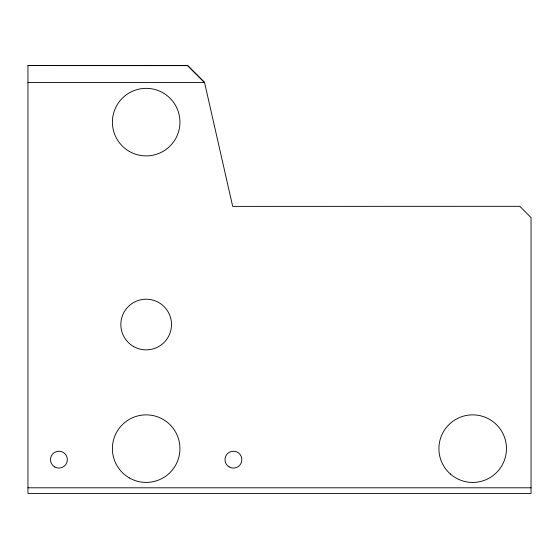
<?xml version="1.0" encoding="UTF-8"?>
<svg xmlns="http://www.w3.org/2000/svg" width="559" height="559" viewBox="0 0 559 559"><rect width="100%" height="100%" fill="white"/><g stroke="black" fill="none" stroke-linecap="round" stroke-linejoin="round"><path stroke-width="0.84" d="M27.95 65.578L187.649 65.578L204.538 82.466L232.684 206.376L519.793 206.32L531.05 217.598L531.05 493.422L27.95 493.422L27.95 65.578L187.649 65.627L204.538 82.466L27.95 82.466M27.95 487.797L531.05 487.797M450.414 474.039A33.778 33.778 0 0 0 505.818 455.236A33.778 33.778 0 0 0 461.832 416.658A33.778 33.778 0 0 0 450.414 474.039M133.503 346.475A25.33 25.33 0 0 0 171.501 324.534A25.33 25.33 0 0 0 133.503 302.601A25.33 25.33 0 0 0 133.503 346.475M129.283 477.896A33.778 33.778 0 0 0 179.949 448.646A33.778 33.778 0 0 0 129.283 419.39A33.778 33.778 0 0 0 129.283 477.896M229.204 466.961A8.441 8.441 0 0 0 241.872 459.645A8.441 8.441 0 0 0 229.204 452.336A8.441 8.441 0 0 0 229.204 466.961M54.691 466.961A8.441 8.441 0 0 0 67.359 459.645A8.441 8.441 0 0 0 54.691 452.336A8.441 8.441 0 0 0 54.691 466.961M129.283 151.384A33.778 33.778 0 0 0 179.949 122.128A33.778 33.778 0 0 0 129.283 92.878A33.778 33.778 0 0 0 129.283 151.384"/></g></svg>
